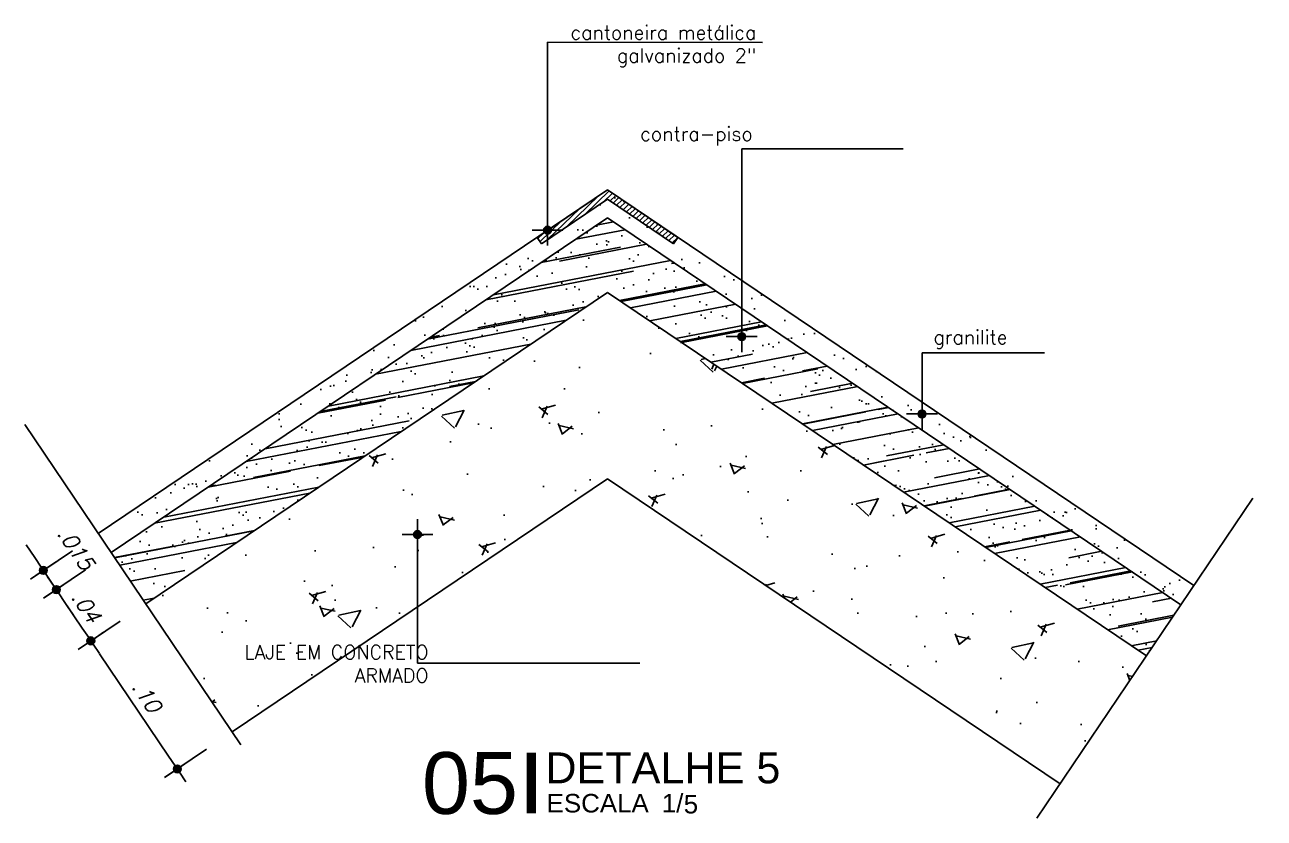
# Model space of a CAD drawing. Header units: millimetres. Extents: x 482 to 600, y -218 to -108.
# Drawn here: x 567.424 to 568.227, y -203.736 to -203.223 of the extents above; entities that cross this region are included whole.
import ezdxf
from ezdxf.enums import TextEntityAlignment as Align

# ---------------------------------------------------------------- set-up
doc = ezdxf.new("R2010")
doc.units = ezdxf.units.MM
doc.header["$LTSCALE"] = 2.5
doc.linetypes.add('TPP2', pattern=[1.6, 1, -0.2, 0, -0.2, 0, -0.2])
for name, color, linetype in [('AN_INDICAÇAO', 2, 'Continuous'), ('ARQ_VISTA3', 3, 'Continuous'), ('COTAS', 1, 'Continuous'), ('HACHURA', 254, 'Continuous'), ('INDCORTE', 4, 'Continuous'), ('PAREDE', 4, 'Continuous'), ('TXAMB', 2, 'Continuous')]:
    doc.layers.add(name, color=color, linetype=linetype)
doc.styles.add('AMB05', font='ROMANS.SHX', dxfattribs={"height": 0.12})
doc.styles.add('ARIAL', font='arial.ttf')
doc.styles.add('ARIAL 02', font='sanss___.ttf', dxfattribs={"height": 2})
doc.styles.add('ROMANS', font='romans', dxfattribs={"oblique": 15})
doc.dimstyles.new('Cota5', dxfattribs={"dimtxt": 0.01, "dimasz": 0.01, "dimexe": 0.01, "dimexo": 0.02, "dimgap": 0.005, "dimtad": 1, "dimzin": 4, "dimdsep": 46, "dimtxsty": 'ROMANS', "dimblk": 'bola', "dimcen": 0, "dimclrd": 256, "dimclre": 8, "dimclrt": 2, "dimadec": 0, "dimazin": 0, "dimtfac": 1, "dimtix": 1, "dimtmove": 2, "dimatfit": 3, "dimldrblk": 'bola', "dimfxl": 1, "dimtolj": 1, "dimtzin": 0, "dimarcsym": 0})

# ---------------------------------------------------------------- blocks, each defined once
blk = doc.blocks.new('bola')
blk.add_hatch(color=0).paths.add_polyline_path([(-0.25, 0, 1), (0.25, 0, 1)])
at = {"color": 0}
for p, q in [((0, 1), (0, 0.25)), ((-1, 0), (-0.25, 0)), ((0.25, 0), (1, 0)), ((0, -0.25), (0, -1))]:
    blk.add_line(p, q, dxfattribs=at)
blk.add_circle((0, 0), 0.25, dxfattribs=at)
blk = doc.blocks.new('*D124')
at = {"layer": 'COTAS', "color": 8, "lineweight": -2}
for p, q in [((567.48602, -203.60885), (567.45881, -203.62721)), ((567.54194, -203.69176), (567.51473, -203.71011))]:
    blk.add_line(p, q, dxfattribs=at)
at = {"layer": 'COTAS', "lineweight": -2}
blk.add_line((567.51743, -203.69623), (567.47269, -203.62991), dxfattribs=at)
at = {"layer": 'DEFPOINTS', "color": 0}
for p in [(567.5026, -203.59767), (567.4671, -203.62161), (567.55852, -203.68057)]:
    blk.add_point(p, dxfattribs=at)
at = {"layer": 'COTAS', "lineweight": -2, "xscale": 0.01, "yscale": 0.01, "zscale": 0.01}
for p, rotation in [((567.4671, -203.62161), 123.9999999999504), ((567.52302, -203.70452), 303.9999999999504)]:
    blk.add_blockref('bola', p, dxfattribs=dict(at, rotation=rotation))
at = {"layer": 'COTAS', "color": 2, "insert": (567.50335, -203.65747), "char_height": 0.01, "attachment_point": 5, "rotation": 304, "style": 'ROMANS'}
blk.add_mtext('\\A1;.10', dxfattribs=at)
blk = doc.blocks.new('*D125')
at = {"layer": 'COTAS', "color": 8, "lineweight": -2}
for p, q in [((567.46365, -203.57569), (567.43644, -203.59405)), ((567.48602, -203.60885), (567.45881, -203.62721))]:
    blk.add_line(p, q, dxfattribs=at)
at = {"layer": 'COTAS', "lineweight": -2}
blk.add_line((567.46151, -203.61332), (567.45032, -203.59674), dxfattribs=at)
at = {"layer": 'DEFPOINTS', "color": 0}
for p in [(567.48023, -203.56451), (567.44473, -203.58845), (567.5026, -203.59767)]:
    blk.add_point(p, dxfattribs=at)
at = {"layer": 'COTAS', "lineweight": -2, "xscale": 0.01, "yscale": 0.01, "zscale": 0.01}
for p, rotation in [((567.44473, -203.58845), 123.9999999999504), ((567.4671, -203.62161), 303.9999999999504)]:
    blk.add_blockref('bola', p, dxfattribs=dict(at, rotation=rotation))
at = {"layer": 'COTAS', "color": 2, "insert": (567.4642, -203.59944), "char_height": 0.01, "attachment_point": 5, "rotation": 304, "style": 'ROMANS'}
blk.add_mtext('\\A1;.04', dxfattribs=at)
blk = doc.blocks.new('*D126')
at = {"layer": 'COTAS', "lineweight": -2}
for p, q in [((567.43075, -203.56773), (567.42516, -203.55944)), ((567.44473, -203.58845), (567.43634, -203.57602)), ((567.45032, -203.59674), (567.45591, -203.60503))]:
    blk.add_line(p, q, dxfattribs=at)
at = {"layer": 'COTAS', "color": 8, "lineweight": -2}
for p, q in [((567.45526, -203.56326), (567.42805, -203.58161)), ((567.46365, -203.57569), (567.43644, -203.59405))]:
    blk.add_line(p, q, dxfattribs=at)
at = {"layer": 'DEFPOINTS', "color": 0}
for p in [(567.47184, -203.55207), (567.48023, -203.56451), (567.43634, -203.57602)]:
    blk.add_point(p, dxfattribs=at)
at = {"layer": 'COTAS', "lineweight": -2, "xscale": 0.01, "yscale": 0.01, "zscale": 0.01}
for p, rotation in [((567.43634, -203.57602), 303.9999999999504), ((567.44473, -203.58845), 123.9999999999504)]:
    blk.add_blockref('bola', p, dxfattribs=dict(at, rotation=rotation))
at = {"layer": 'COTAS', "color": 2, "insert": (567.45748, -203.56176), "char_height": 0.01, "attachment_point": 5, "rotation": 304, "style": 'ROMANS'}
blk.add_mtext('\\A1;.015', dxfattribs=at)
blk = doc.blocks.new('IND_INDICAÇÃO')
at = {"color": 8}
blk.add_lwpolyline([(0.01665, 0.00794, 0.0012, 0.0012, 0), (0.01665, 0.00006, 0.0008, 0.0008, 0)], format="xyseb", dxfattribs=at)
at = {"style": 'ARIAL 02'}
for s, p in [('ESCALA', (0.01862, 0.00019)), ('1/', (0.03353, 0.00019))]:
    blk.add_text(s, height=0.0024, dxfattribs=at).set_placement(p)
at = {"style": 'ARIAL', "flags": 4}
blk.add_attdef('NUMERO', text='', height=0.008, dxfattribs=at).set_placement((0.01491, 0.004), align=Align.MIDDLE_RIGHT)
for tag, height, p in [('NOME.DO.DESENHO', 0.004, (0.01845, 0.00597)), ('ESCALA', 0.0024, (0.03637, 0.00126))]:
    blk.add_attdef(tag, text='', height=height, dxfattribs=at).set_placement(p, align=Align.MIDDLE_LEFT)

msp = doc.modelspace()

# ---------------------------------------------------------------- hatches: boundary and pattern name
at = {"layer": 'COTAS'}
h = msp.add_hatch(dxfattribs=at)
h.set_pattern_fill('AR-SAND', color=256, scale=0.0005, angle=11, style=0)
h.paths.add_polyline_path([(567.80156, -203.32967), (567.47184, -203.55207), (567.48023, -203.56451), (567.80156, -203.34777), (568.17283, -203.59819), (568.18122, -203.58575)])
h = msp.add_hatch(dxfattribs=at)
h.set_pattern_fill('_USER', color=256, scale=0.0025, angle=44, style=0, pattern_type=0)
h.set_pattern_definition([(44, (0, 0), (-0.001736645926, 0.001798349501), [])])
h.paths.add_polyline_path([(567.80156, -203.32967), (567.75597, -203.36043), (567.75876, -203.36457), (567.80156, -203.3357), (567.84437, -203.36457), (567.84716, -203.36043)])
h = msp.add_hatch(dxfattribs=at)
h.set_pattern_fill('AR-SAND', color=256, scale=0.0005, angle=11, style=0)
h.paths.add_polyline_path([(567.80156, -203.34777), (567.48023, -203.56451), (567.5026, -203.59767), (567.80156, -203.39601), (568.15047, -203.63135), (568.17283, -203.59819)])
h = msp.add_hatch(dxfattribs=at)
h.set_pattern_fill('AR-CONC', color=256, scale=0.0005, angle=-34, style=0)
h.set_pattern_definition([(16, (215.55575, 279.56158), (0.071062456, -0.057545237), [0.009525, -0.104775]), (321, (215.55575, 279.56158), (0.038809946, 0.089050337), [0.00762, -0.08382]), (66.451, (215.561675, 279.55679), (0.109872432, 0.031504555), [0.008095, -0.089045]), (12.1842, (215.56996, 279.58264), (0.10061247, -0.093220073), [0.0142875, -0.1571625]), (62.6356, (215.57834, 279.57487), (0.167587823, 0.03618516), [0.0121425, -0.1335675]), (317.184, (215.56996, 279.58264), (0.167587854, 0.036184874), [0.01143, -0.12573]), (347, (215.576935, 279.570274), (0.03425414, -0.084781961), [0.009525, -0.104775]), (292, (215.57693, 279.57027), (0.077116404, 0.059069744), [0.00762, -0.08382]), (37.4514, (215.57979, 279.56321), (0.111370485, -0.02571193), [0.008095, -0.089045]), (3.5, (215.555753, 279.561583), (0.024921573, 0.0341860896), [0, -0.082804, 0, -0.08509, 0, -0.0841375]), (333.5, (215.555753, 279.561583), (0.0557081387, 0.0228441897), [0, -0.048514, 0, -0.080899, 0, -0.0320675]), (293.5, (215.532274, 279.57742), (0.0546031124, -0.0402853213), [0, -0.03175, 0, -0.09906, 0, -0.131445]), (283.5, (215.521745, 279.58452), (0.068511485, -0.0308766353), [0, -0.041275, 0, -0.065786, 0, -0.093345])])
h.paths.add_polyline_path([(568.15047, -203.63135), (567.80406, -203.3977), (567.80406, -203.44583), (567.82982, -203.47159), (567.82629, -203.47512), (567.80156, -203.4504), (567.77684, -203.47512), (567.77331, -203.47159), (567.79906, -203.44583), (567.79906, -203.3977), (567.5026, -203.59767), (567.55852, -203.68057), (567.80156, -203.51664), (568.09455, -203.71426)])
at = {"layer": 'HACHURA'}
h = msp.add_hatch(dxfattribs=at)
h.set_pattern_fill('AR-RROOF', color=256, scale=0.00099, angle=11, style=0)
h.paths.add_polyline_path([(567.80156, -203.34777), (567.48023, -203.56451), (567.5026, -203.59767), (567.80156, -203.39601), (568.15047, -203.63135), (568.17283, -203.59819)])

# ---------------------------------------------------------------- linework, layer by layer
at = {"layer": 'ARQ_VISTA3'}
for p, q in [((567.47184, -203.55207), (567.80156, -203.32967)), ((568.18122, -203.58575), (567.80156, -203.32967)), ((567.48023, -203.56451), (567.80156, -203.34777)), ((568.17283, -203.59819), (567.80156, -203.34777)), ((567.5026, -203.59767), (567.80156, -203.39601)), ((568.15047, -203.63135), (567.80156, -203.39601)), ((567.55852, -203.68057), (567.80156, -203.51664)), ((568.09455, -203.71426), (567.80156, -203.51664))]:
    msp.add_line(p, q, dxfattribs=at)
at = {"layer": 'INDCORTE', "linetype": 'TPP2', "ltscale": 0.1}
for p, q in [((567.42433, -203.48163), (567.59618, -203.73641)), ((568.0796, -203.73641), (568.22671, -203.51832))]:
    msp.add_line(p, q, dxfattribs=at)
at = {"layer": 'PAREDE', "color": 2}
for p, q in [((567.75597, -203.36043), (567.80156, -203.32967)), ((567.80156, -203.32967), (567.84716, -203.36043)), ((567.75876, -203.36457), (567.80156, -203.3357)), ((567.80156, -203.3357), (567.84437, -203.36457)), ((567.75597, -203.36043), (567.75876, -203.36457)), ((567.84437, -203.36457), (567.84716, -203.36043))]:
    msp.add_line(p, q, dxfattribs=at)

# ---------------------------------------------------------------- block references
at = {"layer": 'AN_INDICAÇAO'}
ref = msp.add_blockref('IND_INDICAÇÃO', (567.66905, -203.73365), dxfattribs=dict(at, xscale=5, yscale=5, zscale=5))
ref.add_attrib('NUMERO', '05', dxfattribs={"layer": '0', "height": 0.04, "style": 'ARIAL'}).set_placement((567.74359, -203.71365), align=Align.MIDDLE_RIGHT)
ref.add_attrib('NOME.DO.DESENHO', 'DETALHE 5', dxfattribs={"layer": '0', "height": 0.02, "style": 'ARIAL'}).set_placement((567.76132, -203.70381), align=Align.MIDDLE_LEFT)
ref.add_attrib('ESCALA', '5', dxfattribs={"layer": '0', "height": 0.012, "style": 'ARIAL'}).set_placement((567.85091, -203.72733), align=Align.MIDDLE_LEFT)

# ---------------------------------------------------------------- texts
at = {"layer": 'TXAMB', "char_height": 0.009, "attachment_point": 9, "style": 'AMB05'}
for s, insert in [('cantoneira metálica\\Pgalvanizado 2" ', (567.89791, -203.25025)), ('contra-piso', (567.89559, -203.30094)), ('granilite', (568.06042, -203.43257)), ('LAJE EM CONCRETO\\PARMADO', (567.68571, -203.64846))]:
    msp.add_mtext(s, dxfattribs=dict(at, insert=insert))

# ---------------------------------------------------------------- dimensions: what is measured, and where the dimension line sits
at = {"layer": 'COTAS'}
dim = msp.add_linear_dim(base=(567.43634, -203.57602), p1=(567.48023, -203.56451), p2=(567.47184, -203.55207), angle=304, text='.015', dimstyle='Cota5', override={"dimfxl": 0.04, "dimfxlon": 1}, dxfattribs=at)
dim.commit()
dim.dimension.update_dxf_attribs({"geometry": '*D126', "text_midpoint": (567.45748, -203.56176), "dimtype": 160})
dim = msp.add_linear_dim(base=(567.44473, -203.58845), p1=(567.5026, -203.59767), p2=(567.48023, -203.56451), angle=304, dimstyle='Cota5', override={"dimfxl": 0.04, "dimfxlon": 1}, dxfattribs=at)
dim.commit()
dim.dimension.update_dxf_attribs({"geometry": '*D125', "text_midpoint": (567.4642, -203.59944)})
dim = msp.add_aligned_dim(p1=(567.55852, -203.68057), p2=(567.5026, -203.59767), distance=0.04282, dimstyle='Cota5', override={"dimfxl": 0.04, "dimfxlon": 1}, dxfattribs=at)
dim.commit()
dim.dimension.update_dxf_attribs({"geometry": '*D124', "text_midpoint": (567.50335, -203.65747)})

# ---------------------------------------------------------------- leaders
for points in [[(567.7627, -203.35573), (567.7627, -203.23407), (567.90188, -203.23429)], [(567.88847, -203.42467), (567.88847, -203.30301), (567.99295, -203.30301)], [(568.00517, -203.47472), (568.00517, -203.43521), (568.08453, -203.43521)], [(567.67859, -203.55275), (567.67859, -203.63602), (567.82259, -203.63602)]]:
    msp.add_leader(points, dimstyle='Cota5', override={"dimgap": 0.005, "dimtad": 0}, dxfattribs=at)

doc.saveas('drawing.dxf')
